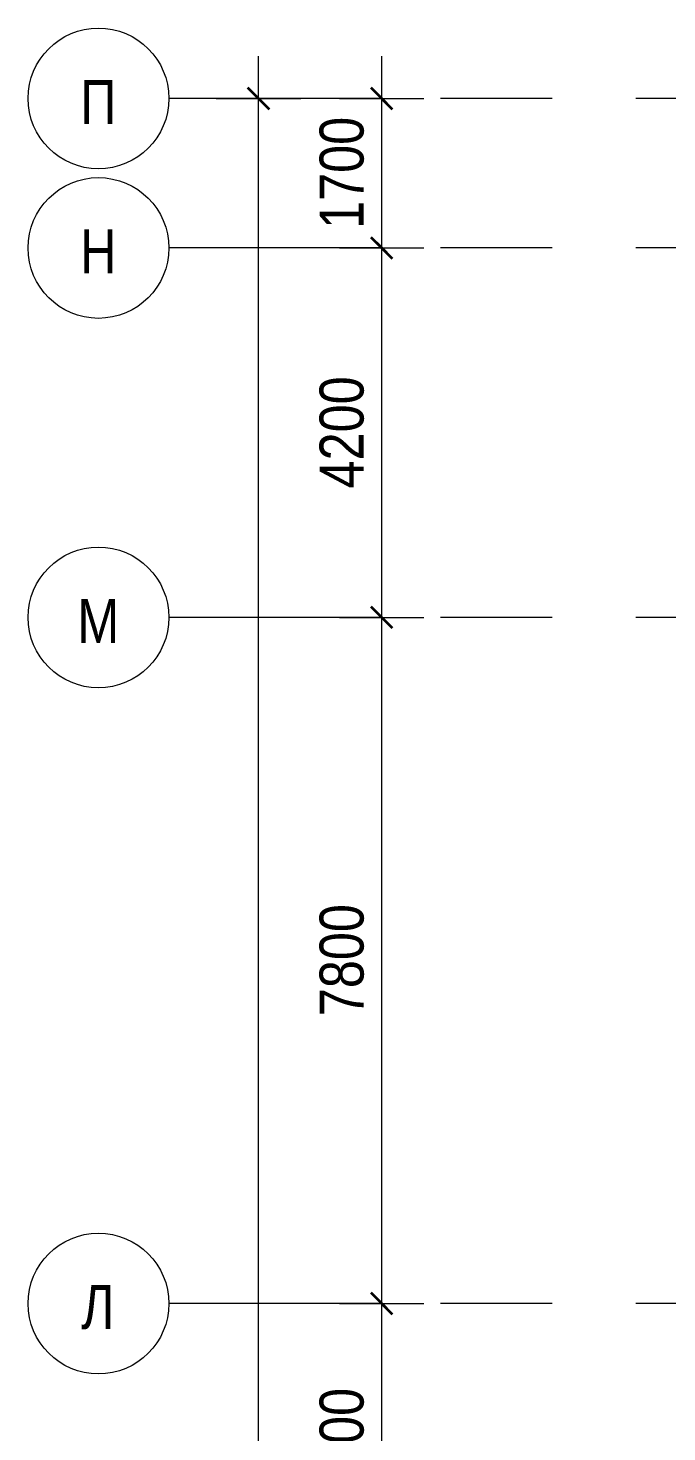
# Model space of a CAD drawing. Header units: millimetres. Extents: x 48966 to 155647, y -43515 to 26217.
# Drawn here: x 48966 to 56227, y 10258 to 26217 of the extents above; entities that cross this region are included whole.
import ezdxf

# ---------------------------------------------------------------- set-up
doc = ezdxf.new("R2010")
doc.units = ezdxf.units.MM
doc.linetypes.add('Осевые', pattern=[6350, 1270, -952.5, 3175, -952.5])
for name, color, linetype, lineweight in [('Оси', 7, 'Continuous', 9), ('Оси-1', 7, 'Continuous', 18), ('Оси-2', 7, 'Осевые', 9), ('Размеры', 7, 'Continuous', 9), ('Размеры-200', 7, 'Continuous', 9)]:
    doc.layers.add(name, color=color, linetype=linetype, lineweight=lineweight)
doc.styles.add('Arial Narrow', font='Arial Narrow.ttf', dxfattribs={"height": 500})
doc.dimstyles.new('Диагональ_-_2_5_мм_Arial_narrow', dxfattribs={"dimscale": 304.8, "dimtxt": 511.715487, "dimasz": 0.787402, "dimexe": 1.574803, "dimexo": 0.0625, "dimgap": 0.19685, "dimtad": 1, "dimdec": 0, "dimzin": 0, "dimdsep": 46, "dimtxsty": 'Arial Narrow', "dimblk1": 'OBLIQUE', "dimblk2": 'OBLIQUE', "dimsah": 1, "dimcen": 0.09, "dimdle": 1.574803, "dimazin": 0, "dimtfac": 1, "dimtdec": 4, "dimtix": 1, "dimtmove": 0, "dimatfit": 3, "dimfxl": 1.574803, "dimfxlon": 1, "dimtvp": 1, "dimtolj": 1, "dimtzin": 0, "dimarcsym": 2})

# ---------------------------------------------------------------- blocks, each defined once
blk = doc.blocks.new('Ось сетки - По умолчанию 2-349628-План 5-го этажа на отм_ _12_600')
at = {"layer": 'Оси-1'}
blk.add_circle((0, 0), 4, dxfattribs=at)
blk = doc.blocks.new('DIMBLOCK18-План 5-го этажа на отм_ _12_600')
at = {"layer": 'Размеры-200', "lineweight": 35, "transparency": 16777216}
for points in [[(51585, 25417), (51465, 25537), (51705, 25297)], [(51585, -31383), (51465, -31263), (51705, -31503)]]:
    blk.add_hatch(color=256, dxfattribs=at).paths.add_polyline_path(points, flags=0)
at = {"layer": 'Размеры-200', "transparency": 16777216}
for p, q in [((51585, -31863), (51585, 25897)), ((51105, 25417), (52065, 25417)), ((51585, 25417), (51105, 25417)), ((51105, -31383), (52065, -31383)), ((51585, -31383), (51105, -31383))]:
    blk.add_line(p, q, dxfattribs=at)
at = {"layer": 'Размеры-200', "lineweight": 35, "transparency": 16777216}
for p, q in [((51585, 25417), (51465, 25537)), ((51465, 25537), (51705, 25297)), ((51705, 25297), (51585, 25417)), ((51585, -31383), (51465, -31263)), ((51465, -31263), (51705, -31503)), ((51705, -31503), (51585, -31383))]:
    blk.add_line(p, q, dxfattribs=at)
at = {"layer": 'Размеры-200', "color": 0, "transparency": 16777216, "insert": (50879, -3775), "char_height": 500, "width": 1900.66, "attachment_point": 1, "rotation": 90, "line_spacing_factor": 0.974696, "style": 'Arial Narrow'}
blk.add_mtext('56800', dxfattribs=at)
blk = doc.blocks.new('_Oblique')
at = {"color": 0, "linetype": 'ByBlock', "lineweight": -2}
blk.add_line((-0.5, -0.5), (0.5, 0.5), dxfattribs=at)
blk = doc.blocks.new('DIMBLOCK28-План 5-го этажа на отм_ _12_600')
at = {"layer": 'Размеры-200', "lineweight": 35, "transparency": 16777216}
for points in [[(52985, 11717), (52865, 11837), (53105, 11597)], [(52985, 8517), (52865, 8637), (53105, 8397)]]:
    blk.add_hatch(color=256, dxfattribs=at).paths.add_polyline_path(points, flags=0)
for p, q in [((52985, 11717), (52865, 11837)), ((52865, 11837), (53105, 11597)), ((53105, 11597), (52985, 11717)), ((52985, 8517), (52865, 8637)), ((52865, 8637), (53105, 8397)), ((53105, 8397), (52985, 8517))]:
    blk.add_line(p, q, dxfattribs=at)
at = {"layer": 'Размеры-200', "transparency": 16777216}
for p, q in [((52505, 11717), (53465, 11717)), ((52985, 11717), (52505, 11717)), ((52985, 8517), (52985, 11717)), ((52505, 8517), (53465, 8517)), ((52985, 8517), (52505, 8517))]:
    blk.add_line(p, q, dxfattribs=at)
at = {"layer": 'Размеры-200', "color": 0, "transparency": 16777216, "insert": (52279, 9484), "char_height": 500, "width": 1520.53, "attachment_point": 1, "rotation": 90, "line_spacing_factor": 0.974696, "style": 'Arial Narrow'}
blk.add_mtext('3200', dxfattribs=at)
blk = doc.blocks.new('DIMBLOCK29-План 5-го этажа на отм_ _12_600')
at = {"layer": 'Размеры-200', "lineweight": 35, "transparency": 16777216}
for points in [[(52985, 19517), (52865, 19637), (53105, 19397)], [(52985, 11717), (52865, 11837), (53105, 11597)]]:
    blk.add_hatch(color=256, dxfattribs=at).paths.add_polyline_path(points, flags=0)
for p, q in [((52985, 19517), (52865, 19637)), ((52865, 19637), (53105, 19397)), ((53105, 19397), (52985, 19517)), ((52985, 11717), (52865, 11837)), ((52865, 11837), (53105, 11597)), ((53105, 11597), (52985, 11717))]:
    blk.add_line(p, q, dxfattribs=at)
at = {"layer": 'Размеры-200', "transparency": 16777216}
for p, q in [((52505, 19517), (53465, 19517)), ((52985, 19517), (52505, 19517)), ((52985, 11717), (52985, 19517)), ((52505, 11717), (53465, 11717)), ((52985, 11717), (52505, 11717))]:
    blk.add_line(p, q, dxfattribs=at)
at = {"layer": 'Размеры-200', "color": 0, "transparency": 16777216, "insert": (52279, 14984), "char_height": 500, "width": 1520.53, "attachment_point": 1, "rotation": 90, "line_spacing_factor": 0.974696, "style": 'Arial Narrow'}
blk.add_mtext('7800', dxfattribs=at)
blk = doc.blocks.new('DIMBLOCK30-План 5-го этажа на отм_ _12_600')
at = {"layer": 'Размеры-200', "lineweight": 35, "transparency": 16777216}
for points in [[(52985, 23717), (52865, 23837), (53105, 23597)], [(52985, 19517), (52865, 19637), (53105, 19397)]]:
    blk.add_hatch(color=256, dxfattribs=at).paths.add_polyline_path(points, flags=0)
for p, q in [((52985, 23717), (52865, 23837)), ((52865, 23837), (53105, 23597)), ((53105, 23597), (52985, 23717)), ((52985, 19517), (52865, 19637)), ((52865, 19637), (53105, 19397)), ((53105, 19397), (52985, 19517))]:
    blk.add_line(p, q, dxfattribs=at)
at = {"layer": 'Размеры-200', "transparency": 16777216}
for p, q in [((52505, 23717), (53465, 23717)), ((52985, 23717), (52505, 23717)), ((52985, 19517), (52985, 23717)), ((52505, 19517), (53465, 19517)), ((52985, 19517), (52505, 19517))]:
    blk.add_line(p, q, dxfattribs=at)
at = {"layer": 'Размеры-200', "color": 0, "transparency": 16777216, "insert": (52279, 20984), "char_height": 500, "width": 1520.53, "attachment_point": 1, "rotation": 90, "line_spacing_factor": 0.974696, "style": 'Arial Narrow'}
blk.add_mtext('4200', dxfattribs=at)
blk = doc.blocks.new('DIMBLOCK31-План 5-го этажа на отм_ _12_600')
at = {"layer": 'Размеры-200', "lineweight": 35, "transparency": 16777216}
for points in [[(52985, 25417), (52865, 25537), (53105, 25297)], [(52985, 23717), (52865, 23837), (53105, 23597)]]:
    blk.add_hatch(color=256, dxfattribs=at).paths.add_polyline_path(points, flags=0)
at = {"layer": 'Размеры-200', "transparency": 16777216}
for p, q in [((52985, 23717), (52985, 25897)), ((52505, 25417), (53465, 25417)), ((52985, 25417), (52505, 25417)), ((52505, 23717), (53465, 23717)), ((52985, 23717), (52505, 23717))]:
    blk.add_line(p, q, dxfattribs=at)
at = {"layer": 'Размеры-200', "lineweight": 35, "transparency": 16777216}
for p, q in [((52985, 25417), (52865, 25537)), ((52865, 25537), (53105, 25297)), ((53105, 25297), (52985, 25417)), ((52985, 23717), (52865, 23837)), ((52865, 23837), (53105, 23597)), ((53105, 23597), (52985, 23717))]:
    blk.add_line(p, q, dxfattribs=at)
at = {"layer": 'Размеры-200', "color": 0, "transparency": 16777216, "insert": (52279, 23934), "char_height": 500, "width": 1520.53, "attachment_point": 1, "rotation": 90, "line_spacing_factor": 0.974696, "style": 'Arial Narrow'}
blk.add_mtext('1700', dxfattribs=at)

msp = doc.modelspace()

# ---------------------------------------------------------------- linework, layer by layer
at = {"layer": 'Оси-2'}
for p, q in [((150171.6, 25417.1), (50565.6, 25417.1)), ((150171.6, 23717.1), (50565.6, 23717.1)), ((150171.6, 19517.1), (50565.6, 19517.1)), ((150171.6, 11717.1), (50565.6, 11717.1))]:
    msp.add_line(p, q, dxfattribs=at)

# ---------------------------------------------------------------- block references
at = {"layer": 'Оси-1', "xscale": 199.9999999999999, "yscale": 199.9999999999999, "zscale": 199.9999999999999, "rotation": 89.99999999999982}
for p in [(49765.6, 25417.1), (49765.6, 23717.1), (49765.6, 19517.1), (49765.6, 11717.1)]:
    msp.add_blockref('Ось сетки - По умолчанию 2-349628-План 5-го этажа на отм_ _12_600', p, dxfattribs=at)

# ---------------------------------------------------------------- texts
at = {"layer": 'Оси', "char_height": 500, "attachment_point": 1, "style": 'Arial Narrow'}
for s, insert, width in [('\\fArial Narrow|b0|i0|c204|p34|;П', (49557.4, 25627.7), 497.046), ('\\fArial Narrow|b0|i0|c204|p34|;Н', (49557.4, 23927.7), 497.046), ('\\fArial Narrow|b0|i0|c204|p34|;М', (49524.4, 19727.7), 577.215), ('\\fArial Narrow|b0|i0|c204|p34|;Л', (49570.4, 11927.7), 464.979)]:
    msp.add_mtext(s, dxfattribs=dict(at, insert=insert, width=width))

# ---------------------------------------------------------------- dimensions: what is measured, and where the dimension line sits
at = {"layer": 'Размеры'}
for base, p1, p2, override, picture, middle in [((51585.5, 25417.1), (51105.5, -31382.9), (51105.5, 25417.1), {"dimpost": '<>', "dimfxl": 56800}, 'DIMBLOCK18-План 5-го этажа на отм_ _12_600', (51270.2, -2982.9)), ((52985.5, 25417.1), (52505.5, 23717.1), (52505.5, 25417.1), {"dimpost": '<>', "dimfxl": 1700}, 'DIMBLOCK31-План 5-го этажа на отм_ _12_600', (52670.2, 24567.1)), ((52985.5, 23717.1), (52505.5, 19517.1), (52505.5, 23717.1), {"dimpost": '<>', "dimfxl": 4200}, 'DIMBLOCK30-План 5-го этажа на отм_ _12_600', (52670.2, 21617.1)), ((52985.5, 19517.1), (52505.5, 11717.1), (52505.5, 19517.1), {"dimpost": '<>', "dimfxl": 7800}, 'DIMBLOCK29-План 5-го этажа на отм_ _12_600', (52670.2, 15617.1)), ((52985.5, 11717.1), (52505.5, 8517.1), (52505.5, 11717.1), {"dimpost": '<>', "dimfxl": 3200}, 'DIMBLOCK28-План 5-го этажа на отм_ _12_600', (52670.2, 10117.1))]:
    dim = msp.add_linear_dim(base=base, p1=p1, p2=p2, angle=90, dimstyle='Диагональ_-_2_5_мм_Arial_narrow', override=override, dxfattribs=at)
    dim.commit()
    dim.dimension.update_dxf_attribs({"geometry": picture, "text_midpoint": middle})

doc.saveas('drawing.dxf')
